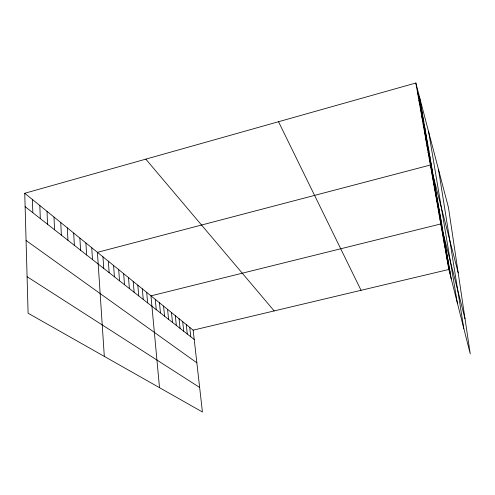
<?xml version="1.0" encoding="UTF-8"?>
<svg xmlns="http://www.w3.org/2000/svg" width="495" height="495" viewBox="0 0 495 495"><rect width="100%" height="100%" fill="white"/><g stroke="black" fill="none" stroke-linecap="round" stroke-linejoin="round"><path stroke-width="0.74" d="M24.75 193.273L193.161 330.153L202.424 411.995L28.104 313.224L24.75 193.273L415.843 83.005L448.464 207.516L470.25 353.869L448.854 269.466L415.843 83.005M193.161 330.153L448.854 269.466M27.083 276.699L199.646 387.474M26.068 240.496L196.855 362.823M25.121 206.669L194.213 339.477M145.808 159.143L274.18 310.922M278.518 121.727L361.047 290.305M417.396 91.767L420.967 105.416M418.894 100.231L422.414 113.708M420.342 108.405L423.813 121.714M421.74 116.306L425.162 129.455M423.095 123.954L426.467 136.942M424.401 131.348L427.736 144.181M425.669 138.513L428.961 151.192M426.9 145.45L430.143 157.985M428.088 152.175L431.293 164.563M429.245 158.703L432.407 170.942M458.197 272.881L430.365 165.027L97.422 252.339L104.315 356.406M431.454 171.171L434.536 183.138M432.506 177.136L435.55 188.966M433.533 182.927L436.541 194.628M434.53 188.558L437.5 200.129M435.501 194.034L438.434 205.475M436.442 199.361L439.343 210.678M437.357 204.54L440.228 215.733M438.248 209.583L441.088 220.659M439.121 214.496L441.924 225.454M439.968 219.279L442.74 230.119M465.04 318.86L440.791 223.938L150.969 295.862L159.508 387.678M441.62 228.616L444.331 239.233M442.425 233.176L445.104 243.682M443.211 237.619L445.865 248.014M443.978 241.95L446.601 252.24M444.727 246.17L447.319 256.361M445.457 250.291L448.025 260.376M446.168 254.312L448.705 264.293M446.861 258.235L449.373 268.123M447.542 262.072L450.029 271.854M448.204 265.809L450.66 275.505M419.469 96.828L451.285 279.069M428.633 131.825L457.38 303.113M438.49 169.426L463.827 328.538M189.746 327.374L190.798 336.792M186.256 324.541L187.302 334.051M182.686 321.639L183.725 331.242M179.035 318.669L180.069 328.371M175.304 315.637L176.331 325.432M171.48 312.531L172.501 322.424M167.57 309.356L168.585 319.343M163.573 306.102L164.569 316.194M159.47 302.767L160.46 312.97M155.269 299.357L156.253 309.66M146.693 292.384L147.646 302.903M142.306 288.82L143.253 299.45M137.814 285.17L138.742 295.911M133.211 281.426L134.126 292.279M128.49 277.59L129.387 288.56M123.645 273.648L124.523 284.743M118.676 269.614L119.536 280.826M113.572 265.462L114.413 276.804M108.331 261.205L109.154 272.671M102.954 256.831L103.752 268.426M91.736 247.717L92.491 259.578M85.895 242.971L86.619 254.968M79.881 238.083L80.574 250.222M73.693 233.052L74.355 245.334M67.32 227.873L67.951 240.304M60.761 222.54L61.355 235.125M53.998 217.045L54.555 229.785M47.025 211.377L47.539 224.272M39.835 205.536L40.305 218.592M32.41 199.504L32.837 212.726"/></g></svg>
